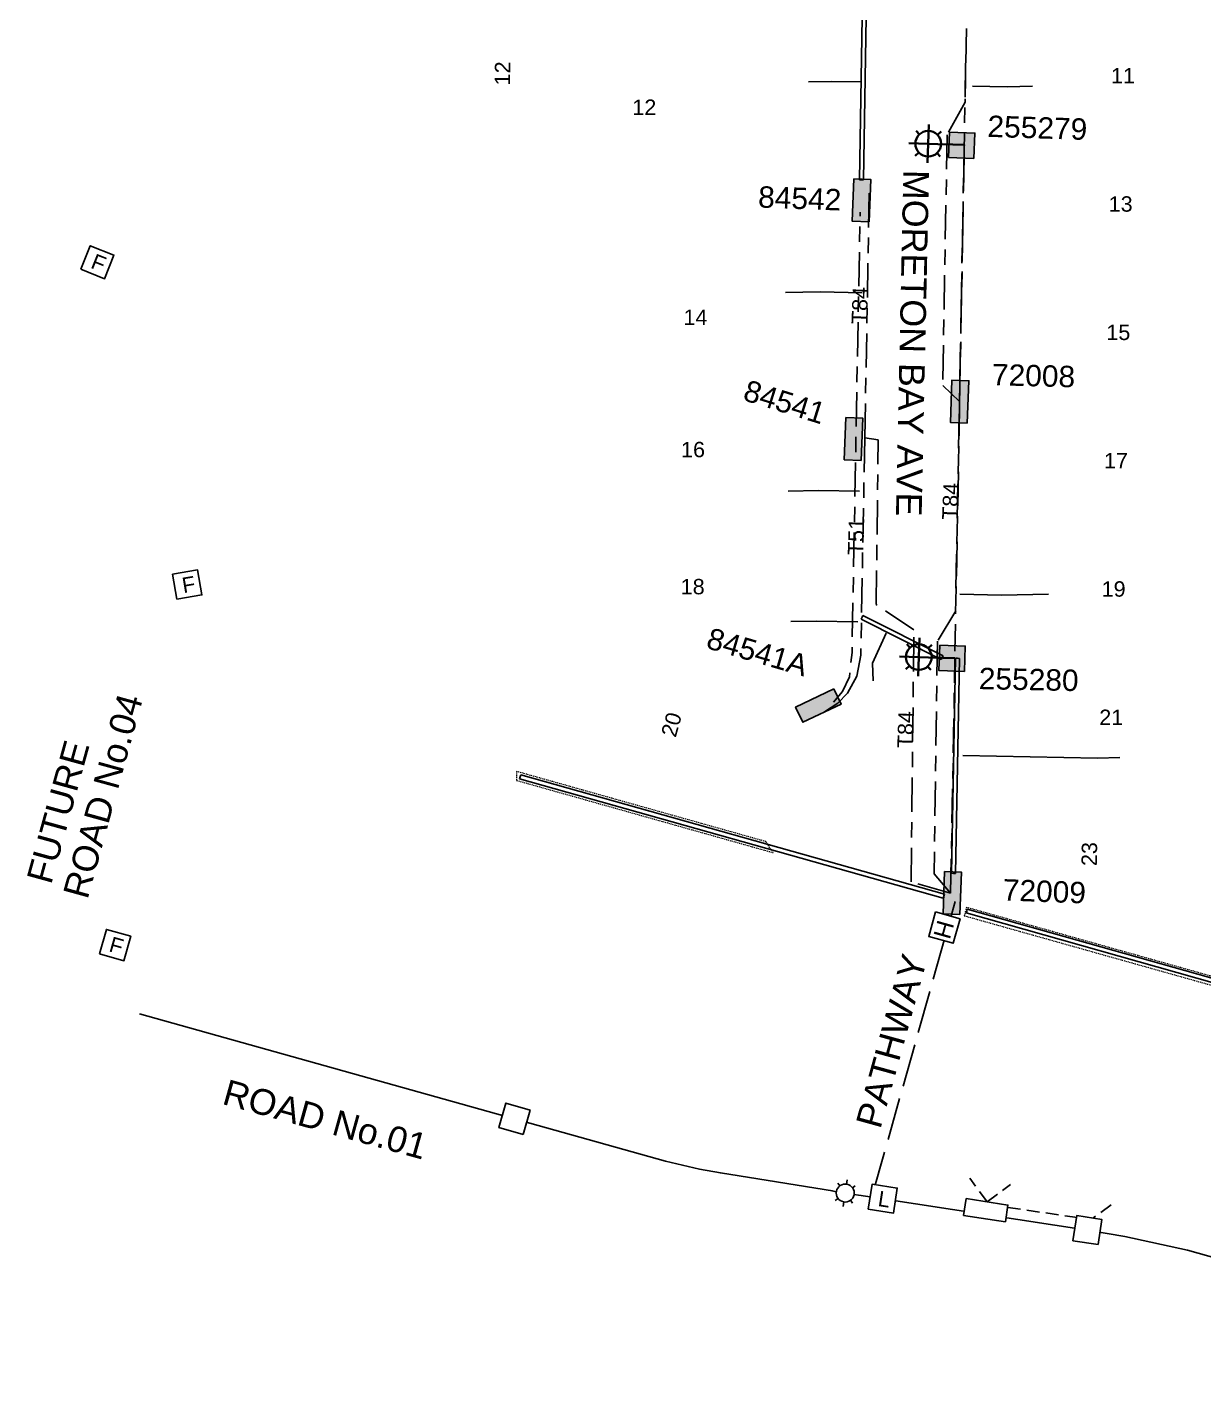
# Model space of a CAD drawing. Header units: metres. Extents: x 289087 to 291245, y 6227587 to 6229773.
# Drawn here: x 290564.6 to 290702.1, y 6228831.1 to 6228989.5 of the extents above; entities that cross this region are included whole.
import ezdxf
from ezdxf.enums import TextEntityAlignment as Align

# ---------------------------------------------------------------- set-up
doc = ezdxf.new("R2010")
doc.units = ezdxf.units.M
for name, pattern in [('Cable Exist UG', [8.2, 4, -1.2, 1.8, -1.2]), ('DASHED', [0.75, 0.5, -0.25]), ('HIDDEN', [0.375, 0.25, -0.125]), ('HIDDEN2', [0.1875, 0.125, -0.0625]), ('IE Trench LV', [6.5, 5, -1.5])]:
    doc.linetypes.add(name, pattern=pattern)
for name, color, linetype in [('_User Ducts Config', 7, 'Continuous'), ('Duct_SP_EXT', 7, 'Continuous'), ('Equip_SP_SL_EXT', 7, 'Continuous'), ('Equip_SP_SL_NEW', 7, 'Continuous'), ('Mains_LV_EXT', 7, 'Continuous'), ('Mains_LV_SL_EXT', 7, 'Continuous'), ('Notes', 7, 'Continuous'), ('Services_SP_NEW_UG', 7, 'Continuous'), ('SupportsUG_SP_LV_EXT', 7, 'Continuous'), ('SupportsUG_SP_LV_NEW', 7, 'Continuous'), ('SupportsUG_SP_LV_SL_EXT', 7, 'Continuous'), ('SupportsUG_SP_LV_SL_NEW', 7, 'Continuous'), ('Trench_SP_NEW', 7, 'Continuous'), ('UG_Details_SP_MISC', 7, 'Continuous')]:
    doc.layers.add(name, color=color, linetype=linetype)
for name, color, linetype, lineweight in [('Cadastre Land Parcels_SP_EXT', 9, 'Continuous', 5), ('Cadastre Other Property_SP_EXT', 9, 'HIDDEN', 5), ('Cadastre Roads_SP_EXT', 9, 'Continuous', 5)]:
    doc.layers.add(name, color=color, linetype=linetype, lineweight=lineweight)
doc.styles.add('COLUMN_LABEL', font='arial.ttf')
doc.styles.add('iecARIAL', font='arial.ttf', dxfattribs={"height": 2})
doc.styles.add('POLE_LABEL', font='arial.ttf')
doc.styles.add('SL_LABEL', font='arial.ttf', dxfattribs={"height": 2.5})
doc.styles.get("Standard").update_dxf_attribs({"font": 'arial.ttf'})
doc.linetypes.add('IE Trench HV', pattern='A,7,-0.2,["/",Standard,S=3,R=0,X=0.6,Y=-1.4],-2.5', length=9.7)

# ---------------------------------------------------------------- blocks, each defined once
blk = doc.blocks.new('COLUMN_EXT')
blk.add_hatch(color=256).paths.add_polyline_path([(-1.49, 1.48), (-1.49, -1.49), (1.48, -1.49), (1.48, 1.48)])
blk.add_lwpolyline([(-1.49, -1.49), (1.48, -1.49), (1.48, 1.48), (-1.49, 1.48)], close=True)
for tag, height, style, flags, p in [('ASSET_NUM', 2.5, 'COLUMN_LABEL', 8, (2, 2)), ('STRUCTURE_PLANT_NUMBER', 0.2, 'POLE_LABEL', 9, (1.81, 0.03)), ('STREET_CODE', 0.2, 'COLUMN_LABEL', 9, (1.81, -0.2))]:
    blk.add_attdef(tag, text='', height=height, dxfattribs=dict(style=style, flags=flags)).set_placement(p, align=Align.MIDDLE_LEFT)
at = {"flags": 9}
for tag, p in [('COLUMN_TYPE', (1.81, -0.4)), ('OWNED_BY', (1.81, -0.6)), ('STATE', (1.81, -0.8)), ('USAGE', (1.81, -1)), ('STREETNAME', (1.81, -1.6)), ('LEGEND', (1.81, -1.2)), ('LOCATION', (1.81, -1.4)), ('SUBURB', (1.81, -1.8)), ('NOTES', (1.81, -2))]:
    blk.add_attdef(tag, text='', height=0.2, dxfattribs=at).set_placement(p, align=Align.MIDDLE_LEFT)
at = {"flags": 1}
blk.add_attdef('Z', (1.81, -2.35), '', height=0.2, dxfattribs=at)
blk = doc.blocks.new('PILLAR_EXT')
blk.add_hatch(color=256).paths.add_polyline_path([(-2.475, 0.99), (-2.475, -0.99), (2.475, -0.99), (2.475, 0.99)])
blk.add_lwpolyline([(-2.475, -0.99), (2.475, -0.99), (2.475, 0.99), (-2.475, 0.99)], close=True)
at = {"style": 'iecARIAL', "flags": 8}
blk.add_attdef('ASSET_NUM', (1.5, 3.5), '', height=2.5, dxfattribs=at)
for tag, p, flags in [('OWNED_BY', (0, -0.2), 9), ('STATE', (0, -0.4), 9), ('SUPPORT_TYPE', (0, -0.6), 9), ('USAGE', (0, -0.8), 9), ('LEGEND', (0, -1), 9), ('LOCATION', (0, -1.2), 9), ('NOTES', (0, -1.4), 9), ('PARENT', (0, -1.6), 9), ('STREETNAME', (0, -1.8), 9), ('SUBURB', (0, -2), 1)]:
    blk.add_attdef(tag, p, '', height=0.2, dxfattribs=dict(flags=flags))
blk = doc.blocks.new('SL_LANTERN_EXT')
at = {"lineweight": 40}
for p, q in [((0, 1.97), (0, 6.47)), ((-1.46, 5.68), (-1.06, 5.28)), ((1.46, 5.68), (1.06, 5.28)), ((-2.25, 4.22), (2.25, 4.22)), ((-1.46, 2.76), (-1.06, 3.16)), ((0, 0), (0, 2.72)), ((1.46, 2.76), (1.06, 3.16))]:
    blk.add_line(p, q, dxfattribs=at)
blk.add_circle((0, 4.22), 1.5, dxfattribs=at)
at = {"style": 'iecARIAL', "flags": 9}
blk.add_attdef('ASSET_NUM', (1.5, 1.5), '', height=2.5, dxfattribs=at)
for tag, p, height, flags in [('OPERATING_VOLTAGE', (0.98, -1.65), 0.2, 9), ('CONSTRUCTED_VOLTAGE', (0.98, -0.65), 0.2, 9), ('CONTROL_TYPE', (0.98, -0.85), 0.2, 9), ('LANTERN_PURPOSE', (0.98, -1.05), 0.2, 9), ('LANTERN_TYPE', (0.98, -1.25), 0.2, 9), ('NO_PHASES', (0.98, -1.45), 0.2, 9), ('LNUMBER', (2.18, -3.25), 2.5, 8), ('ORIENTATION', (0.98, -1.85), 0.2, 9), ('OWNED_BY', (0.98, -2.05), 0.2, 9), ('STATE', (0.98, -2.25), 0.2, 9), ('USAGE', (0.98, -2.45), 0.2, 9), ('CEXIST', (0.98, -2.65), 0.2, 9), ('CNEW', (0.98, -2.85), 0.2, 9), ('CNUMBER', (0.98, -3.05), 0.2, 9), ('CREMOVE', (0.98, -3.25), 0.2, 9), ('CREPLACE', (0.98, -3.45), 0.2, 9), ('LKINGHEIGHT', (0.98, -3.65), 0.2, 9), ('LBRACKET', (0.98, -3.85), 0.2, 9), ('LBRACKETVOCAB', (0.98, -4.05), 0.2, 9), ('LCATEGORY', (0.98, -4.25), 0.2, 9), ('LCHARGE1', (0.98, -4.45), 0.2, 9), ('LCHARGE1PERCENT', (0.98, -4.65), 0.2, 9), ('LCHARGE2', (0.98, -4.85), 0.2, 9), ('LCHARGE2PERCENT', (0.98, -5.05), 0.2, 9), ('LCHARGE3', (0.98, -5.25), 0.2, 9), ('LCHARGE3PERCENT', (0.98, -5.45), 0.2, 9), ('LEXIST', (0.98, -5.65), 0.2, 9), ('LLAMP', (0.98, -5.85), 0.2, 9), ('LLAMPVOCAB', (0.98, -6.05), 0.2, 9), ('LMAST', (0.98, -6.25), 0.2, 9), ('LMASTVOCAB', (0.98, -6.45), 0.2, 9), ('LNEW', (0.98, -6.65), 0.2, 9), ('LANTNUMBER', (0.98, -6.85), 0.2, 9), ('LOUTREACH', (0.98, -7.25), 0.2, 9), ('LOUTREACHVOCAB', (0.98, -7.45), 0.2, 9), ('LRATECODE', (0.98, -7.65), 0.2, 9), ('LREMOVE', (0.98, -7.85), 0.2, 9), ('LREPLACE', (0.98, -8.05), 0.2, 9), ('STREETNAME', (0.98, -9.25), 0.2, 9), ('SUBURB', (0.98, -9.45), 0.2, 1), ('LTYPE', (0.98, -8.25), 0.2, 9), ('LTYPEVOCAB', (0.98, -8.45), 0.2, 9), ('LEGEND', (0.98, -8.65), 0.2, 9), ('LOCATION', (0.98, -8.85), 0.2, 9), ('NOTES', (0.98, -9.05), 0.2, 9)]:
    blk.add_attdef(tag, p, '', height=height, dxfattribs=dict(flags=flags))
blk = doc.blocks.new('*U57')
for tag, flags, p in [('Z', 1, (1.5, -2.8)), ('NOTES', 9, (1.5, -2.4)), ('LABEL_ALIGNMENT', 9, (1.5, -2.6))]:
    blk.add_attdef(tag, text='', height=0.2, dxfattribs=dict(flags=flags)).set_placement(p, align=Align.MIDDLE_LEFT)
blk.add_wipeout([(-1.49, -1.49), (1.48, -1.49), (1.48, 1.48), (-1.49, 1.48)])
at = {"lineweight": -3}
blk.add_lwpolyline([(-1.49, -1.49), (1.48, -1.49), (1.48, 1.48), (-1.49, 1.48)], close=True, dxfattribs=at)
at = {"lineweight": -3, "insert": (-1.49, 0.88), "char_height": 1.8, "attachment_point": 1}
blk.add_mtext_dynamic_manual_height_columns('\\pi0.87784;F', width=2.97, gutter_width=4, heights=[0], dxfattribs=at)
at = {"flags": 9}
for tag, height, p in [('ASSET_NUM', 2.5, (2, 2)), ('STREET_CODE', 0.2, (1.5, 0)), ('COLUMN_TYPE', 0.2, (1.5, -0.2)), ('OWNED_BY', 0.2, (1.5, -0.4)), ('OPERATED_BY', 0.2, (1.5, -0.6)), ('STATE', 0.2, (1.5, -1)), ('MAINTAINED_BY', 0.2, (1.5, -0.8)), ('USAGE', 0.2, (1.5, -1.2)), ('LEGEND', 0.2, (1.5, -1.4)), ('PARENT', 0.2, (1.5, -1.6)), ('SUBURB', 0.2, (1.5, -1.8)), ('STREETNAME', 0.2, (1.5, -2)), ('LOCATION', 0.2, (1.5, -2.2))]:
    blk.add_attdef(tag, text='', height=height, dxfattribs=at).set_placement(p, align=Align.MIDDLE_LEFT)
at = {"style": 'POLE_LABEL', "flags": 9}
blk.add_attdef('STRUCTURE_PLANT_NUMBER', text='', height=0.2, dxfattribs=at).set_placement((1.5, 0.24), align=Align.MIDDLE_LEFT)
blk = doc.blocks.new('*U56')
for tag, flags, p in [('Z', 1, (1.5, -2.8)), ('NOTES', 9, (1.5, -2.4)), ('LABEL_ALIGNMENT', 9, (1.5, -2.6))]:
    blk.add_attdef(tag, text='', height=0.2, dxfattribs=dict(flags=flags)).set_placement(p, align=Align.MIDDLE_LEFT)
blk.add_wipeout([(-1.485, -1.485), (1.485, -1.485), (1.485, 1.485), (-1.485, 1.485)])
at = {"lineweight": -3}
blk.add_lwpolyline([(-1.485, -1.485), (1.485, -1.485), (1.485, 1.485), (-1.485, 1.485)], close=True, dxfattribs=at)
at = {"flags": 9}
for tag, height, p in [('ASSET_NUM', 2.5, (2, 2)), ('STREET_CODE', 0.2, (1.5, 0)), ('OWNED_BY', 0.2, (1.5, -0.4)), ('OPERATED_BY', 0.2, (1.5, -0.6)), ('STATE', 0.2, (1.5, -1)), ('COLUMN_TYPE', 0.2, (1.5, -0.2)), ('USAGE', 0.2, (1.5, -1.2)), ('MAINTAINED_BY', 0.2, (1.5, -0.8)), ('LEGEND', 0.2, (1.5, -1.4)), ('PARENT', 0.2, (1.5, -1.6)), ('SUBURB', 0.2, (1.5, -1.8)), ('STREETNAME', 0.2, (1.5, -2)), ('LOCATION', 0.2, (1.5, -2.2))]:
    blk.add_attdef(tag, text='', height=height, dxfattribs=at).set_placement(p, align=Align.MIDDLE_LEFT)
at = {"style": 'POLE_LABEL', "flags": 9}
blk.add_attdef('STRUCTURE_PLANT_NUMBER', text='', height=0.2, dxfattribs=at).set_placement((1.5, 0.242), align=Align.MIDDLE_LEFT)
blk = doc.blocks.new('PILLAR_NEW')
at = {"flags": 9}
for tag, height, p in [('ASSET_NUM', 2.5, (2, 4)), ('STREET_CODE', 0.2, (1.5, 2))]:
    blk.add_attdef(tag, text='', height=height, dxfattribs=at).set_placement(p, align=Align.MIDDLE_LEFT)
blk.add_wipeout([(-2.47, 0.99), (2.47, 0.99), (2.47, -0.99), (-2.47, -0.99)])
at = {"lineweight": -3}
blk.add_lwpolyline([(-2.47, 0.99), (2.47, 0.99), (2.47, -0.99), (-2.47, -0.99)], close=True, dxfattribs=at)
for tag, flags, p in [('OWNED_BY', 9, (1.5, 1.8)), ('OPERATED_BY', 9, (1.5, 1.6)), ('STATE', 9, (1.5, 1.2)), ('SUPPORT_TYPE', 9, (1.5, 1)), ('SUBURB', 9, (1.5, 0.2)), ('STREETNAME', 9, (1.5, 0)), ('MAINTAINED_BY', 9, (1.5, 1.4)), ('USAGE', 9, (1.5, 0.8)), ('LEGEND', 9, (1.5, 0.6)), ('PARENT', 9, (1.5, 0.4)), ('Z', 1, (1.5, -0.6)), ('LOCATION', 9, (1.5, -0.2)), ('NOTES', 9, (1.5, -0.4))]:
    blk.add_attdef(tag, text='', height=0.2, dxfattribs=dict(flags=flags)).set_placement(p, align=Align.MIDDLE_LEFT)
blk = doc.blocks.new('*U55')
for tag, flags, p in [('Z', 1, (1.5, -2.8)), ('NOTES', 9, (1.5, -2.4)), ('LABEL_ALIGNMENT', 9, (1.5, -2.6))]:
    blk.add_attdef(tag, text='', height=0.2, dxfattribs=dict(flags=flags)).set_placement(p, align=Align.MIDDLE_LEFT)
blk.add_wipeout([(-1.49, -1.49), (1.48, -1.49), (1.48, 1.48), (-1.49, 1.48)])
at = {"lineweight": -3}
blk.add_lwpolyline([(-1.49, -1.49), (1.48, -1.49), (1.48, 1.48), (-1.49, 1.48)], close=True, dxfattribs=at)
at = {"flags": 9}
for tag, height, p in [('ASSET_NUM', 2.5, (2, 2)), ('STREET_CODE', 0.2, (1.5, 0)), ('COLUMN_TYPE', 0.2, (1.5, -0.2)), ('OWNED_BY', 0.2, (1.5, -0.4)), ('OPERATED_BY', 0.2, (1.5, -0.6)), ('STATE', 0.2, (1.5, -1)), ('MAINTAINED_BY', 0.2, (1.5, -0.8)), ('USAGE', 0.2, (1.5, -1.2)), ('LEGEND', 0.2, (1.5, -1.4)), ('PARENT', 0.2, (1.5, -1.6)), ('SUBURB', 0.2, (1.5, -1.8)), ('STREETNAME', 0.2, (1.5, -2)), ('LOCATION', 0.2, (1.5, -2.2))]:
    blk.add_attdef(tag, text='', height=height, dxfattribs=at).set_placement(p, align=Align.MIDDLE_LEFT)
at = {"style": 'POLE_LABEL', "flags": 9}
blk.add_attdef('STRUCTURE_PLANT_NUMBER', text='', height=0.2, dxfattribs=at).set_placement((1.5, 0.24), align=Align.MIDDLE_LEFT)
at = {"layer": 'UG_Details_SP_MISC', "linetype": 'Cable Exist UG', "lineweight": 0, "insert": (-0.78, 0.99), "char_height": 2, "attachment_point": 1}
blk.add_mtext_dynamic_manual_height_columns('H', width=0.7251, gutter_width=4, heights=[0], dxfattribs=at)
blk = doc.blocks.new('*U59')
for tag, flags, p in [('Z', 1, (1.5, -2.8)), ('NOTES', 9, (1.5, -2.4)), ('LABEL_ALIGNMENT', 9, (1.5, -2.6))]:
    blk.add_attdef(tag, text='', height=0.2, dxfattribs=dict(flags=flags)).set_placement(p, align=Align.MIDDLE_LEFT)
blk.add_wipeout([(-1.49, -1.49), (1.48, -1.49), (1.48, 1.48), (-1.49, 1.48)])
at = {"lineweight": -3}
blk.add_lwpolyline([(-1.49, -1.49), (1.48, -1.49), (1.48, 1.48), (-1.49, 1.48)], close=True, dxfattribs=at)
at = {"lineweight": -3, "insert": (-1.45, 0.86), "char_height": 1.8, "attachment_point": 1}
blk.add_mtext_dynamic_manual_height_columns('\\pi0.92265;L', width=2.97, gutter_width=4, heights=[0], dxfattribs=at)
at = {"flags": 9}
for tag, height, p in [('ASSET_NUM', 2.5, (2, 2)), ('STREET_CODE', 0.2, (1.5, 0)), ('COLUMN_TYPE', 0.2, (1.5, -0.2)), ('OWNED_BY', 0.2, (1.5, -0.4)), ('OPERATED_BY', 0.2, (1.5, -0.6)), ('STATE', 0.2, (1.5, -1)), ('MAINTAINED_BY', 0.2, (1.5, -0.8)), ('USAGE', 0.2, (1.5, -1.2)), ('LEGEND', 0.2, (1.5, -1.4)), ('PARENT', 0.2, (1.5, -1.6)), ('SUBURB', 0.2, (1.5, -1.8)), ('STREETNAME', 0.2, (1.5, -2)), ('LOCATION', 0.2, (1.5, -2.2))]:
    blk.add_attdef(tag, text='', height=height, dxfattribs=at).set_placement(p, align=Align.MIDDLE_LEFT)
at = {"style": 'POLE_LABEL', "flags": 9}
blk.add_attdef('STRUCTURE_PLANT_NUMBER', text='', height=0.2, dxfattribs=at).set_placement((1.5, 0.24), align=Align.MIDDLE_LEFT)
blk = doc.blocks.new('SL_LANTERN_NEW')
blk.add_line((0, 0), (0, 0))
for tag, p, flags in [('Z', (0, 0), 1), ('OPERATED_BY', (0, -9.61), 9)]:
    blk.add_attdef(tag, p, '', height=0.2, dxfattribs=dict(flags=flags))
at = {"style": 'SL_LABEL', "flags": 9}
blk.add_attdef('STREET_CODE', text='', height=0.2, dxfattribs=at).set_placement((0, -0.2), align=Align.MIDDLE_LEFT)
for tag, height, flags, p in [('CONSTRUCTED_VOLTAGE', 0.2, 9, (0, -0.4)), ('CONTROL_TYPE', 0.2, 9, (0, -0.6)), ('OPERATING_VOLTAGE', 0.2, 9, (0, -1.4)), ('ORIENTATION', 0.2, 9, (0, -1.6)), ('OWNED_BY', 0.2, 9, (0, -1.8)), ('STATE', 0.2, 9, (0, -2)), ('LANTERN_PURPOSE', 0.2, 9, (0, -0.8)), ('LANTERN_TYPE', 0.2, 9, (0, -1)), ('NO_PHASES', 0.2, 9, (0, -1.2)), ('USAGE', 0.2, 9, (0, -2.2)), ('LNUMBER', 2.5, 8, (1.2, -2.8)), ('CEXIST', 0.2, 9, (0, -2.4)), ('CNEW', 0.2, 9, (0, -2.6)), ('CNUMBER', 0.2, 9, (0, -2.8)), ('CREMOVE', 0.2, 9, (0, -3)), ('CREPLACE', 0.2, 9, (0, -3.2)), ('LKINGHEIGHT', 0.2, 9, (0, -3.4)), ('LBRACKET', 0.2, 9, (0, -3.6)), ('LBRACKETVOCAB', 0.2, 9, (0, -3.8)), ('LCATEGORY', 0.2, 9, (0, -4)), ('LCHARGE1', 0.2, 9, (0, -4.2)), ('LCHARGE1PERCENT', 0.2, 9, (0, -4.4)), ('LCHARGE2', 0.2, 9, (0, -4.6)), ('LCHARGE2PERCENT', 0.2, 9, (0, -4.8)), ('LCHARGE3', 0.2, 9, (0, -5)), ('LCHARGE3PERCENT', 0.2, 9, (0, -5.2)), ('LEXIST', 0.2, 9, (0, -5.4)), ('LLAMP', 0.2, 9, (0, -5.6)), ('LLAMPVOCAB', 0.2, 9, (0, -5.8)), ('LMAST', 0.2, 9, (0, -6)), ('LMASTVOCAB', 0.2, 9, (0, -6.2)), ('LNEW', 0.2, 9, (0, -6.4)), ('LANTNUMBER', 0.2, 9, (0, -6.6)), ('SUBURB', 0.2, 9, (0, -8.6)), ('STREETNAME', 0.2, 9, (0, -8.8)), ('LOUTREACH', 0.2, 9, (0, -7)), ('LOUTREACHVOCAB', 0.2, 9, (0, -7.2)), ('LRATECODE', 0.2, 9, (0, -7.4)), ('LREMOVE', 0.2, 9, (0, -7.6)), ('LREPLACE', 0.2, 9, (0, -7.8)), ('LTYPE', 0.2, 9, (0, -8)), ('LTYPEVOCAB', 0.2, 9, (0, -8.2)), ('LEGEND', 0.2, 9, (0, -8.4)), ('LOCATION', 0.2, 9, (0, -9)), ('NOTES', 0.2, 9, (0, -9.2)), ('MAINTAINED_BY', 0.2, 9, (0, -9.86))]:
    blk.add_attdef(tag, text='', height=height, dxfattribs=dict(flags=flags)).set_placement(p, align=Align.MIDDLE_LEFT)
blk.add_wipeout([(0, 6.47), (1.46, 5.68), (2.25, 4.22), (1.46, 2.76), (0, 1.86), (-1.46, 2.76), (-2.25, 4.22), (-1.46, 5.68)])
for p, q in [((-1.46, 5.68), (-1.06, 5.28)), ((0, 5.72), (0, 6.47)), ((1.46, 5.68), (1.06, 5.28)), ((-2.25, 4.22), (-1.5, 4.22)), ((-1.46, 2.76), (-1.06, 3.16)), ((0, 0), (0, 2.72)), ((1.46, 2.76), (1.06, 3.16)), ((1.5, 4.22), (2.25, 4.22))]:
    blk.add_line(p, q)
blk.add_circle((0, 4.22), 1.5)
at = {"style": 'SL_LABEL', "flags": 8}
blk.add_attdef('ASSET_NUM', text='', height=2.5, dxfattribs=at).set_placement((2, 2), align=Align.MIDDLE_LEFT)
blk = doc.blocks.new('A$C10E5239B')
at = {"layer": 'Cadastre Other Property_SP_EXT', "linetype": 'HIDDEN2'}
for points in [[(290674.44, 6228886.58), (290769.4, 6228859.87), (290769.68, 6228860.83), (290674.71, 6228887.55), (290674.44, 6228886.58)], [(290763.39, 6228858.7), (290768.68, 6228857.22), (290769.4, 6228859.87), (290764.11, 6228861.35), (290763.39, 6228858.7)]]:
    blk.add_lwpolyline(points, close=True, dxfattribs=at)

msp = doc.modelspace()

# ---------------------------------------------------------------- linework, layer by layer
at = {"layer": '_User Ducts Config', "linetype": 'Continuous'}
for points in [[(290655.88, 6228983.05), (290658.52, 6228983.11), (290662.09, 6228983.05)], [(290682.03, 6228982.55), (290679.06, 6228982.49), (290675.02, 6228982.56)], [(290653.19, 6228958.43), (290657.22, 6228958.53), (290662.13, 6228958.41)], [(290653.5, 6228935.24), (290657.02, 6228935.31), (290661.84, 6228935.22)], [(290683.9, 6228923.19), (290678.41, 6228923.08), (290673.53, 6228923.17)], [(290653.79, 6228919.98), (290656.76, 6228920.04), (290661.62, 6228919.95)], [(290663.41, 6228913.06), (290663.36, 6228915.13), (290664.92, 6228918.64)], [(290692.23, 6228904.09), (290689.63, 6228904.02), (290673.88, 6228904.31)]]:
    msp.add_lwpolyline(points, dxfattribs=at)
at = {"layer": 'Cadastre Other Property_SP_EXT', "linetype": 'HIDDEN2'}
msp.add_lwpolyline([(290621.76, 6228901.42), (290651.72, 6228892.98), (290650.89, 6228894.26), (290621.77, 6228902.46), (290621.76, 6228901.42)], close=True, dxfattribs=at)
at = {"layer": 'Duct_SP_EXT'}
for p, q in [((290662.17, 6228993.32), (290661.82, 6228971.62)), ((290662.65, 6228993.31), (290662.3, 6228971.61)), ((290661.82, 6228971.62), (290662.06, 6228971.61)), ((290662.3, 6228971.61), (290662.06, 6228971.61)), ((290662.01, 6228920.27), (290662.12, 6228920.48)), ((290662.01, 6228920.27), (290671.38, 6228915.53)), ((290662.23, 6228920.7), (290662.12, 6228920.48)), ((290662.23, 6228920.7), (290671.6, 6228915.96)), ((290671.38, 6228915.53), (290671.49, 6228915.75)), ((290671.6, 6228915.96), (290671.49, 6228915.75)), ((290673.03, 6228915.69), (290672.57, 6228890.56)), ((290673.03, 6228915.69), (290673.27, 6228915.69)), ((290673.51, 6228915.68), (290673.05, 6228890.55)), ((290673.51, 6228915.68), (290673.27, 6228915.69)), ((290622.25, 6228902.06), (290622.19, 6228901.83)), ((290671.74, 6228888.12), (290622.25, 6228902.06)), ((290622.12, 6228901.6), (290622.19, 6228901.83)), ((290671.61, 6228887.66), (290622.12, 6228901.6)), ((290672.57, 6228890.56), (290672.81, 6228890.55)), ((290673.05, 6228890.55), (290672.81, 6228890.55)), ((290671.61, 6228887.66), (290671.68, 6228887.89)), ((290671.74, 6228888.12), (290671.68, 6228887.89)), ((290718.46, 6228873.93), (290674.41, 6228886.38))]:
    msp.add_line(p, q, dxfattribs=at)
at = {"layer": 'Mains_LV_EXT', "linetype": 'Cable Exist UG'}
for points in [[(290674.62, 6229005.69), (290674.16, 6228980.69), (290672.06, 6228976.87), (290671.54, 6228947.59), (290673.52, 6228945.69)], [(290662.96, 6228970.06), (290662.44, 6228941.44)], [(290673.52, 6228945.69), (290673.07, 6228921.23), (290670.92, 6228917.68), (290670.53, 6228890.51), (290672.47, 6228888.24)], [(290662.44, 6228941.44), (290661.97, 6228916.04), (290661.52, 6228913.6), (290660.44, 6228911.63), (290659.3, 6228910.44), (290657.72, 6228909.42)], [(290672.47, 6228888.24), (290667.84, 6228889.55), (290668.18, 6228919), (290663.78, 6228921.97), (290664, 6228941.22), (290662.44, 6228941.44)]]:
    msp.add_lwpolyline(points, dxfattribs=at)
at = {"layer": 'Mains_LV_SL_EXT', "linetype": 'Cable Exist UG'}
for points in [[(290673.52, 6228945.69), (290674.07, 6228975.69)], [(290672.47, 6228888.24), (290672.97, 6228915.69)]]:
    msp.add_lwpolyline(points, dxfattribs=at)
at = {"layer": 'Services_SP_NEW_UG', "linetype": 'DASHED', "ltscale": 3, "flags": 128}
msp.add_lwpolyline([(290679.13, 6228851.5), (290688.88, 6228850.1), (290691.53, 6228852.04)], dxfattribs=at)
at = {"layer": 'Trench_SP_NEW', "linetype": 'IE Trench LV', "flags": 128}
msp.add_lwpolyline([(290663.39, 6228853.17), (290673, 6228887.28)], dxfattribs=at)
at = {"layer": 'Trench_SP_NEW', "linetype": 'IE Trench HV', "flags": 128}
msp.add_lwpolyline([(290577.73, 6228874.12), (290639.17, 6228856.91), (290643.14, 6228855.99), (290645.57, 6228855.53), (290659.86, 6228853.25)], dxfattribs=at)
msp.add_lwpolyline([(290663.08, 6228852.74), (290664.54, 6228852.51), (290676.49, 6228850.67), (290688.44, 6228848.84), (290692.81, 6228848.12), (290700.12, 6228846.52), (290711.62, 6228843.28), (290755.01, 6228831.11), (290764.11, 6228832.73, 0.286296), (290764.89, 6228833.44), (290769, 6228847.76)], format="xyb", dxfattribs=at)
at = {"layer": 'UG_Details_SP_MISC', "linetype": 'Cable Exist UG', "flags": 128}
for points in [[(290674.22, 6228985.26), (290672.96, 6228916.54)], [(290658.8, 6228910.56), (290659.85, 6228911.81), (290660.64, 6228913.51), (290660.95, 6228916.38), (290661.89, 6228967.84)]]:
    msp.add_lwpolyline(points, dxfattribs=at)

# ---------------------------------------------------------------- block references
at = {"layer": 'Equip_SP_SL_EXT'}
for p, rotation in [((290674.07, 6228975.69), 88.02641632776472), ((290672.97, 6228915.69), 88.03141834026236)]:
    msp.add_blockref('SL_LANTERN_EXT', p, dxfattribs=dict(at, rotation=rotation))
at = {"layer": 'SupportsUG_SP_LV_EXT'}
ref = msp.add_blockref('PILLAR_EXT', (290662.05, 6228969.22), dxfattribs=dict(at, rotation=267.7962429714455))
ref.add_attrib('ASSET_NUM', '84542', dxfattribs={"layer": '0', "height": 2.5, "rotation": 357.8325, "style": 'iecARIAL'}).set_placement((290659.62, 6228967.27), align=Align.BOTTOM_RIGHT)
ref = msp.add_blockref('PILLAR_EXT', (290673.52, 6228945.69), dxfattribs=dict(at, rotation=87.868352732854))
ref.add_attrib('ASSET_NUM', '72008', dxfattribs={"layer": '0', "height": 2.5, "rotation": 358.4864, "style": 'iecARIAL'}).set_placement((290677.25, 6228946.86), align=Align.BOTTOM_LEFT)
ref = msp.add_blockref('PILLAR_EXT', (290661.12, 6228941.33), dxfattribs=dict(at, rotation=267.7962329674202))
ref.add_attrib('ASSET_NUM', '84541', dxfattribs={"layer": '0', "height": 2.5, "rotation": 342.7178, "style": 'iecARIAL'}).set_placement((290658.09, 6228945.41), align=Align.TOP_RIGHT)
ref = msp.add_blockref('PILLAR_EXT', (290657.01, 6228910.16), dxfattribs=dict(at, rotation=205.3421753583822))
ref.add_attrib('ASSET_NUM', '84541A', dxfattribs={"layer": '0', "height": 2.5, "rotation": 343.7173, "style": 'iecARIAL'}).set_placement((290655.12, 6228912.83), align=Align.BOTTOM_RIGHT)
ref = msp.add_blockref('PILLAR_EXT', (290672.66, 6228888.25), dxfattribs=dict(at, rotation=87.868352732854))
ref.add_attrib('ASSET_NUM', '72009', dxfattribs={"layer": '0', "height": 2.5, "rotation": 357.8325, "style": 'iecARIAL'}).set_placement((290678.57, 6228888.64), align=Align.MIDDLE_LEFT)
at = {"layer": 'SupportsUG_SP_LV_SL_EXT'}
ref = msp.add_blockref('COLUMN_EXT', (290673.76, 6228975.66), dxfattribs=dict(at, rotation=87.868352732854))
ref.add_attrib('ASSET_NUM', '255279', dxfattribs={"layer": '0', "height": 2.5, "rotation": 358.183, "style": 'COLUMN_LABEL'}).set_placement((290676.82, 6228979.14), align=Align.TOP_LEFT)
ref = msp.add_blockref('COLUMN_EXT', (290672.64, 6228915.69), dxfattribs=dict(at, rotation=87.8673523303546))
ref.add_attrib('ASSET_NUM', '255280', dxfattribs={"layer": '0', "height": 2.5, "rotation": 358.8161, "style": 'COLUMN_LABEL'}).set_placement((290675.79, 6228914.59), align=Align.TOP_LEFT)
at = {"layer": 'SupportsUG_SP_LV_SL_NEW'}
for p, rotation in [((290572.81, 6228961.99), 338.3333872440912), ((290583.3, 6228924.31), 9.612234549330612), ((290574.88, 6228882.18), 344.2635098191046)]:
    msp.add_blockref('*U57', p, dxfattribs=dict(at, rotation=rotation))

# ---------------------------------------------------------------- texts
at = {"layer": 'Cadastre Land Parcels_SP_EXT'}
msp.add_text('12', height=1.8, rotation=88.95, dxfattribs=at).set_placement((290620.99, 6228982.64))
at = {"layer": 'Cadastre Land Parcels_SP_EXT', "color": 252}
for s, p in [('11', (290691.21, 6228982.89)), ('12', (290635.29, 6228979.2)), ('13', (290690.93, 6228967.89)), ('14', (290641.26, 6228954.65)), ('15', (290690.66, 6228952.89)), ('16', (290640.98, 6228939.19)), ('17', (290690.38, 6228937.89)), ('18', (290640.94, 6228923.17)), ('19', (290690.11, 6228922.89)), ('21', (290689.83, 6228907.89))]:
    msp.add_text(s, height=1.8, dxfattribs=at).set_placement(p)
for s, rotation, p in [('20', 74.53, (290640.35, 6228906.35)), ('23', 88.954, (290689.54, 6228891.39))]:
    msp.add_text(s, height=1.8, rotation=rotation, dxfattribs=at).set_placement(p)
at = {"layer": 'Cadastre Roads_SP_EXT', "color": 0}
for s, rotation, p in [('MORETON BAY AVE', 268.7691, (290666.95, 6228972.81)), ('ROAD No.04', 74.5848, (290571.64, 6228887.41)), ('FUTURE', 74.5848, (290567.39, 6228889.15)), ('PATHWAY', 74.5848, (290664.25, 6228860.57)), ('ROAD No.01', 344.4568, (290587.24, 6228863.63))]:
    msp.add_text(s, height=3, rotation=rotation, dxfattribs=at).set_placement(p)
at = {"layer": 'Mains_LV_EXT'}
for s, rotation, p in [('T84', 87.8687, (290662.68, 6228954.73)), ('T84', 87.8687, (290673.26, 6228931.84)), ('T51', 88.0833, (290662.24, 6228927.73)), ('T84', 88.2785, (290668.03, 6228905.16))]:
    msp.add_text(s, height=1.8, rotation=rotation, dxfattribs=at).set_placement(p)

# ---------------------------------------------------------------- next in the draw order: block references
at = {"layer": 'SupportsUG_SP_LV_NEW', "rotation": 351.2558411058132}
msp.add_blockref('PILLAR_NEW', (290676.57, 6228851.18), dxfattribs=at)
at = {"layer": 'SupportsUG_SP_LV_SL_NEW'}
for name, p, rotation in [('*U55', (290671.74, 6228884.2), 254.3440364684826), ('*U56', (290621.52, 6228861.86), 74.28410471445022), ('*U59', (290664.55, 6228852.53), 351.2984562896976), ('*U56', (290688.44, 6228848.85), 81.29845652865463)]:
    msp.add_blockref(name, p, dxfattribs=dict(at, rotation=rotation))

# ---------------------------------------------------------------- next in the draw order: linework, layer by layer
at = {"layer": 'Duct_SP_EXT'}
for p, q in [((290674.28, 6228885.92), (290674.35, 6228886.15)), ((290674.41, 6228886.38), (290674.35, 6228886.15)), ((290718.33, 6228873.47), (290674.28, 6228885.92))]:
    msp.add_line(p, q, dxfattribs=at)
at = {"layer": 'Services_SP_NEW_UG', "linetype": 'DASHED', "ltscale": 3, "flags": 128}
for points in [[(290676.72, 6228852.16), (290674.7, 6228854.91)], [(290676.72, 6228852.16), (290679.48, 6228854.18)]]:
    msp.add_lwpolyline(points, dxfattribs=at)

# ---------------------------------------------------------------- next in the draw order: block references
at = {"layer": 'Equip_SP_SL_NEW', "xscale": 0.7, "yscale": 0.7, "zscale": 0.7, "rotation": 81.29845631223517}
msp.add_blockref('SL_LANTERN_NEW', (290663.08, 6228852.74), dxfattribs=at)
at = {"layer": 'Notes'}
msp.add_blockref('A$C10E5239B', (-0.38, -0.98), dxfattribs=at)

doc.saveas('drawing.dxf')
